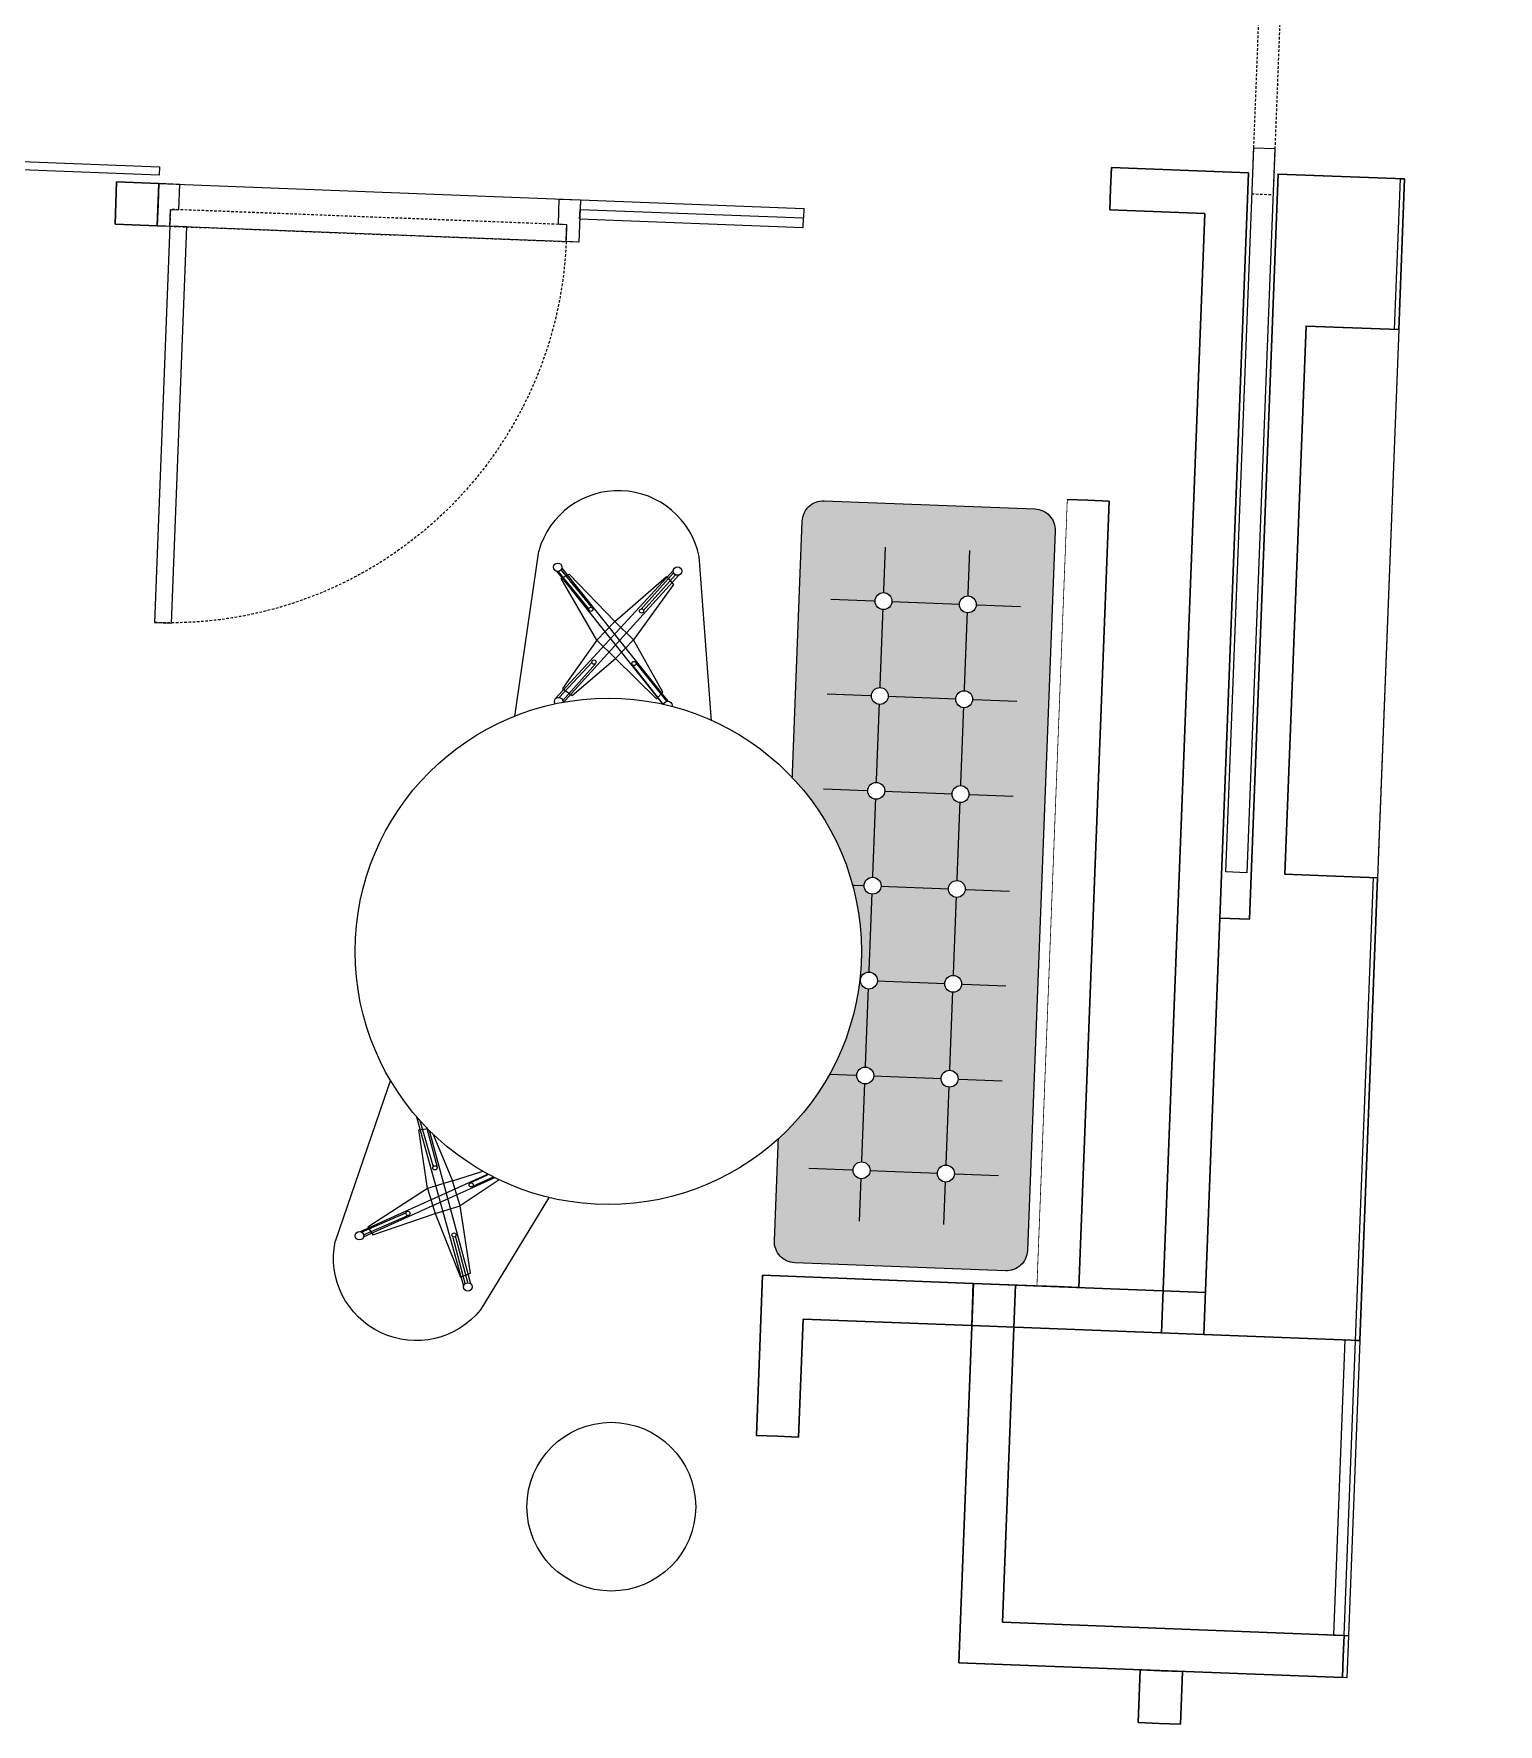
# Model space of a CAD drawing. Header units: millimetres. Extents: x 32078 to 83548, y -4690 to 56252.
# Drawn here: x 72864 to 76335, y -4479 to -473 of the extents above; entities that cross this region are included whole.
import ezdxf

# ---------------------------------------------------------------- set-up
doc = ezdxf.new("R2010")
doc.units = ezdxf.units.MM
doc.header["$MEASUREMENT"] = 0
doc.linetypes.add('DGN Style 2', pattern=[10, 6, -4])
for name, color, linetype, lineweight in [('DOOR', 40, 'Continuous', 0), ('DOOR-FRAM', 40, 'Continuous', 0), ('DOOR-HEAD', 42, 'Continuous', 30), ('DOOR-LEAF', 40, 'Continuous', 0), ('DOOR-OPNG', 40, 'Continuous', 0), ('EQPM-FIXD', 62, 'Continuous', 13), ('FIXT-JNRY-FULL', 6, 'Continuous', 0), ('FIXT-JNRY-PART', 42, 'Continuous', 0), ('FURN-FREE', 1, 'Continuous', 0), ('FURN-PLNT', 211, 'Continuous', 0), ('GLAZ', 4, 'Continuous', 0), ('PRTN-FULL', 6, 'Continuous', 30), ('WALL-LNIG', 1, 'Continuous', 0)]:
    doc.layers.add(name, color=color, linetype=linetype, lineweight=lineweight)

# ---------------------------------------------------------------- blocks, each defined once
blk = doc.blocks.new('DSR')
at = {"color": 0, "linetype": 'ByBlock', "lineweight": -2}
for p, q in [((-232, -217.6), (-187.2, 191.8)), ((238, -217.6), (193.2, 191.8)), ((-142.6, 144.7), (121, -162.8)), ((-140.3, 145.4), (-64.4, 59)), ((133.9, 158.6), (-136.7, -157.1)), ((-133, 148.5), (-58.5, 63.7)), ((-131.9, 128.2), (-113.5, 139.7)), ((-42.5, -14.9), (-131.9, 128.2)), ((-131, 152.9), (131, -152.9)), ((146.5, 146.2), (-120.3, -169.1)), ((-113.5, 139.7), (-1.1, 30.9)), ((-1.1, 30.9), (117.2, 142)), ((134.7, 123.3), (44.7, -10.6)), ((133.8, 150.9), (60, 62.7)), ((138.5, 146.5), (65.2, 58.9)), ((117.2, 142), (134.7, 123.3)), ((-42.5, -14.9), (-119.8, -132.1)), ((118.4, -132.6), (44.7, -10.6)), ((-127.3, -153.5), (-52.1, -66.9)), ((-118.4, -160.3), (-43.6, -70.7)), ((-96.5, -147.4), (3.2, -56.3)), ((3.2, -56.3), (103.4, -148.9)), ((120.9, -161.2), (43.1, -69.2)), ((128.1, -153.6), (51.8, -64.2)), ((-119.8, -132.1), (-96.5, -147.4)), ((103.4, -148.9), (118.4, -132.6)), ((-232, -217.6), (238, -217.6))]:
    blk.add_line(p, q, dxfattribs=at)
at = {"color": 0, "linetype": 'ByBlock', "lineweight": -2, "flags": 128}
blk.add_lwpolyline([(-42.5, -14.9), (-1.1, 30.9), (44.7, -10.6), (3.2, -56.3), (-42.5, -14.9)], close=True, dxfattribs=at)
at = {"color": 0, "linetype": 'ByBlock', "lineweight": -2}
for centre, radius in [((-141, 154.8), 10), ((143.1, 155.6), 10), ((-59.2, 58.1), 5), ((61.1, 58.1), 5), ((-47.3, -66.7), 5), ((47.6, -66.7), 5), ((-128, -163.1), 10), ((131, -163.1), 10)]:
    blk.add_circle(centre, radius, dxfattribs=at)
blk.add_arc((3, 145.6), 195.8, 13.6614, 166.3386, dxfattribs=at)
blk = doc.blocks.new('DSR_1')
at = {"color": 0, "linetype": 'ByBlock', "lineweight": -2}
for p, q in [((-232, -217.6), (-187.2, 191.8)), ((238, -217.6), (193.2, 191.8)), ((-142.6, 144.7), (121, -162.8)), ((-140.3, 145.4), (-64.4, 59)), ((133.9, 158.6), (-136.7, -157.1)), ((-133, 148.5), (-58.5, 63.7)), ((-131.9, 128.2), (-113.5, 139.7)), ((-42.5, -14.9), (-131.9, 128.2)), ((-131, 152.9), (131, -152.9)), ((146.5, 146.2), (-120.3, -169.1)), ((-113.5, 139.7), (-1.1, 30.9)), ((-1.1, 30.9), (117.2, 142)), ((134.7, 123.3), (44.7, -10.6)), ((133.8, 150.9), (60, 62.7)), ((138.5, 146.5), (65.2, 58.9)), ((117.2, 142), (134.7, 123.3)), ((-42.5, -14.9), (-119.8, -132.1)), ((118.4, -132.6), (44.7, -10.6)), ((-127.3, -153.5), (-52.1, -66.9)), ((-118.4, -160.3), (-43.6, -70.7)), ((-96.5, -147.4), (3.2, -56.3)), ((3.2, -56.3), (103.4, -148.9)), ((120.9, -161.2), (43.1, -69.2)), ((128.1, -153.6), (51.8, -64.2)), ((-119.8, -132.1), (-96.5, -147.4)), ((103.4, -148.9), (118.4, -132.6)), ((-232, -217.6), (238, -217.6))]:
    blk.add_line(p, q, dxfattribs=at)
at = {"color": 0, "linetype": 'ByBlock', "lineweight": -2, "extrusion": (0, 0, -1), "flags": 128}
blk.add_lwpolyline([(42.5, -14.9), (1.1, 30.9), (-44.7, -10.6), (-3.2, -56.3), (42.5, -14.9)], close=True, dxfattribs=at)
at = {"color": 0, "linetype": 'ByBlock', "lineweight": -2, "extrusion": (0, 0, -1)}
for centre, radius in [((141, 154.8), 10), ((-143.1, 155.6), 10), ((59.2, 58.1), 5), ((-61.1, 58.1), 5), ((47.3, -66.7), 5), ((-47.6, -66.7), 5), ((128, -163.1), 10), ((-131, -163.1), 10)]:
    blk.add_circle(centre, radius, dxfattribs=at)
at = {"color": 0, "linetype": 'ByBlock', "lineweight": -2}
blk.add_arc((3, 145.6), 195.8, 13.6614, 166.3386, dxfattribs=at)
blk = doc.blocks.new('*U101')
at = {"linetype": 'ByBlock', "lineweight": -2}
blk.add_hatch(color=7, dxfattribs=at).paths.add_polyline_path([(-284.6, -889.7, -0.414214), (-332.6, -837.8), (-266.7, 867.9, -0.414214), (-214.8, 916), (284.8, 896.7, -0.414214), (332.9, 844.8), (267, -861, -0.414214), (215.1, -909)])
at = {"color": 0, "linetype": 'ByBlock', "lineweight": -2}
for p, q in [((-130.7, -791.4), (-68.9, 806.1)), ((69.2, -799.1), (130.9, 798.4)), ((-198.8, 683.2), (250.9, 665.8)), ((-207.5, 458.4), (242.2, 441)), ((-216.2, 233.5), (233.5, 216.1)), ((-224.8, 8.7), (224.8, -8.7)), ((-233.5, -216.1), (216.2, -233.5)), ((-242.2, -441), (207.5, -458.4)), ((-250.9, -665.8), (198.8, -683.2))]:
    blk.add_line(p, q, dxfattribs=at)
at = {"color": 0, "linetype": 'ByBlock', "lineweight": -2, "flags": 128}
blk.add_lwpolyline([(-284.6, -889.7, -0.414214), (-332.6, -837.8), (-266.7, 867.9, -0.414214), (-214.8, 916), (284.8, 896.7, -0.414214), (332.9, 844.8), (267, -861, -0.414214), (215.1, -909), (-284.6, -889.7)], format="xyb", close=True, dxfattribs=at)
at = {"color": 0, "linetype": 'ByBlock', "lineweight": -2}
for points in [[(-73.1, 698.3), (-74.3, 698.4), (-75.6, 698.3), (-76.8, 698.1), (-78.1, 697.9), (-79.3, 697.6), (-80.5, 697.2), (-81.7, 696.8), (-82.8, 696.2), (-83.9, 695.6), (-85, 695), (-86, 694.2), (-87, 693.5), (-87.9, 692.6), (-88.8, 691.7), (-89.6, 690.7), (-90.3, 689.7), (-91, 688.7), (-91.6, 687.6), (-92.2, 686.4), (-92.6, 685.3), (-93, 684.1), (-93.3, 682.9), (-93.6, 681.6), (-93.8, 680.4), (-93.8, 679.1), (-93.9, 677.9), (-93.8, 676.6), (-93.6, 675.4), (-93.4, 674.1), (-93.1, 672.9), (-92.7, 671.7), (-92.3, 670.5), (-91.7, 669.4), (-91.2, 668.3), (-90.5, 667.2), (-89.8, 666.2), (-89, 665.2), (-88.1, 664.3), (-87.2, 663.5), (-86.2, 662.6), (-85.2, 661.9), (-84.2, 661.2), (-83.1, 660.6), (-81.9, 660.1), (-80.8, 659.6), (-79.6, 659.2), (-78.4, 658.9), (-77.1, 658.6), (-75.9, 658.5), (-74.6, 658.4), (-73.4, 658.4), (-72.1, 658.4), (-70.9, 658.6), (-69.6, 658.8), (-68.4, 659.1), (-67.2, 659.5), (-66.1, 659.9), (-64.9, 660.5), (-63.8, 661.1), (-62.7, 661.7), (-61.7, 662.5), (-60.7, 663.3), (-59.8, 664.1), (-59, 665), (-58.1, 666), (-57.4, 667), (-56.7, 668.1), (-56.1, 669.1), (-55.6, 670.3), (-55.1, 671.4), (-54.7, 672.6), (-54.4, 673.9), (-54.1, 675.1), (-54, 676.3), (-53.9, 677.6), (-53.9, 678.8), (-53.9, 680.1), (-54.1, 681.3), (-54.3, 682.6), (-54.6, 683.8), (-55, 685), (-55.5, 686.2), (-56, 687.3), (-56.6, 688.4), (-57.2, 689.5), (-58, 690.5), (-58.8, 691.5), (-59.6, 692.4), (-60.5, 693.3), (-61.5, 694.1), (-62.5, 694.8), (-63.6, 695.5), (-64.7, 696.1), (-65.8, 696.7), (-67, 697.1), (-68.1, 697.5), (-69.4, 697.8), (-70.6, 698.1)], [(126.8, 690.6), (125.5, 690.6), (124.3, 690.6), (123, 690.4), (121.8, 690.2), (120.6, 689.9), (119.4, 689.5), (118.2, 689), (117, 688.5), (115.9, 687.9), (114.9, 687.3), (113.9, 686.5), (112.9, 685.7), (112, 684.9), (111.1, 684), (110.3, 683), (109.5, 682), (108.9, 680.9), (108.2, 679.8), (107.7, 678.7), (107.2, 677.5), (106.8, 676.4), (106.5, 675.1), (106.3, 673.9), (106.1, 672.7), (106, 671.4), (106, 670.1), (106.1, 668.9), (106.2, 667.6), (106.4, 666.4), (106.7, 665.2), (107.1, 664), (107.6, 662.8), (108.1, 661.7), (108.7, 660.6), (109.4, 659.5), (110.1, 658.5), (110.9, 657.5), (111.8, 656.6), (112.7, 655.7), (113.6, 654.9), (114.6, 654.2), (115.7, 653.5), (116.8, 652.9), (117.9, 652.3), (119.1, 651.9), (120.3, 651.5), (121.5, 651.1), (122.7, 650.9), (124, 650.7), (125.2, 650.6), (126.5, 650.6), (127.7, 650.7), (129, 650.9), (130.2, 651.1), (131.4, 651.4), (132.6, 651.8), (133.8, 652.2), (134.9, 652.7), (136.1, 653.3), (137.1, 654), (138.1, 654.7), (139.1, 655.5), (140, 656.4), (140.9, 657.3), (141.7, 658.3), (142.5, 659.3), (143.1, 660.3), (143.7, 661.4), (144.3, 662.6), (144.8, 663.7), (145.2, 664.9), (145.5, 666.1), (145.7, 667.4), (145.9, 668.6), (146, 669.9), (146, 671.1), (145.9, 672.4), (145.8, 673.6), (145.5, 674.9), (145.2, 676.1), (144.9, 677.3), (144.4, 678.4), (143.9, 679.6), (143.3, 680.7), (142.6, 681.8), (141.9, 682.8), (141.1, 683.8), (140.2, 684.7), (139.3, 685.5), (138.4, 686.3), (137.4, 687.1), (136.3, 687.8), (135.2, 688.4), (134.1, 688.9), (132.9, 689.4), (131.7, 689.8), (130.5, 690.1), (129.3, 690.4)], [(-81.8, 473.5), (-83, 473.5), (-84.3, 473.4), (-85.5, 473.3), (-86.8, 473.1), (-88, 472.8), (-89.2, 472.4), (-90.4, 471.9), (-91.5, 471.4), (-92.6, 470.8), (-93.7, 470.1), (-94.7, 469.4), (-95.7, 468.6), (-96.6, 467.8), (-97.5, 466.9), (-98.3, 465.9), (-99, 464.9), (-99.7, 463.8), (-100.3, 462.7), (-100.8, 461.6), (-101.3, 460.4), (-101.7, 459.2), (-102, 458), (-102.3, 456.8), (-102.4, 455.6), (-102.5, 454.3), (-102.5, 453), (-102.5, 451.8), (-102.3, 450.5), (-102.1, 449.3), (-101.8, 448.1), (-101.4, 446.9), (-101, 445.7), (-100.4, 444.6), (-99.8, 443.5), (-99.2, 442.4), (-98.4, 441.4), (-97.6, 440.4), (-96.8, 439.5), (-95.9, 438.6), (-94.9, 437.8), (-93.9, 437.1), (-92.9, 436.4), (-91.8, 435.8), (-90.6, 435.2), (-89.5, 434.8), (-88.3, 434.4), (-87.1, 434), (-85.8, 433.8), (-84.6, 433.6), (-83.3, 433.5), (-82.1, 433.5), (-80.8, 433.6), (-79.6, 433.7), (-78.3, 434), (-77.1, 434.3), (-75.9, 434.7), (-74.7, 435.1), (-73.6, 435.6), (-72.5, 436.2), (-71.4, 436.9), (-70.4, 437.6), (-69.4, 438.4), (-68.5, 439.3), (-67.6, 440.2), (-66.8, 441.2), (-66.1, 442.2), (-65.4, 443.2), (-64.8, 444.3), (-64.3, 445.5), (-63.8, 446.6), (-63.4, 447.8), (-63.1, 449), (-62.8, 450.3), (-62.7, 451.5), (-62.6, 452.8), (-62.6, 454), (-62.6, 455.3), (-62.8, 456.5), (-63, 457.7), (-63.3, 459), (-63.7, 460.2), (-64.1, 461.3), (-64.7, 462.5), (-65.3, 463.6), (-65.9, 464.6), (-66.7, 465.7), (-67.5, 466.6), (-68.3, 467.6), (-69.2, 468.4), (-70.2, 469.2), (-71.2, 470), (-72.2, 470.7), (-73.3, 471.3), (-74.5, 471.8), (-75.6, 472.3), (-76.8, 472.7), (-78, 473), (-79.3, 473.3)], [(118.1, 465.8), (116.8, 465.8), (115.6, 465.7), (114.3, 465.6), (113.1, 465.4), (111.9, 465), (110.7, 464.7), (109.5, 464.2), (108.4, 463.7), (107.2, 463.1), (106.2, 462.4), (105.2, 461.7), (104.2, 460.9), (103.3, 460), (102.4, 459.1), (101.6, 458.2), (100.8, 457.2), (100.2, 456.1), (99.6, 455), (99, 453.9), (98.5, 452.7), (98.1, 451.5), (97.8, 450.3), (97.6, 449.1), (97.4, 447.8), (97.3, 446.6), (97.3, 445.3), (97.4, 444.1), (97.5, 442.8), (97.8, 441.6), (98.1, 440.4), (98.4, 439.2), (98.9, 438), (99.4, 436.9), (100, 435.7), (100.7, 434.7), (101.4, 433.7), (102.2, 432.7), (103.1, 431.8), (104, 430.9), (104.9, 430.1), (105.9, 429.3), (107, 428.7), (108.1, 428), (109.2, 427.5), (110.4, 427), (111.6, 426.6), (112.8, 426.3), (114, 426.1), (115.3, 425.9), (116.5, 425.8), (117.8, 425.8), (119, 425.9), (120.3, 426), (121.5, 426.3), (122.7, 426.6), (123.9, 426.9), (125.1, 427.4), (126.3, 427.9), (127.4, 428.5), (128.4, 429.2), (129.4, 429.9), (130.4, 430.7), (131.3, 431.6), (132.2, 432.5), (133, 433.4), (133.8, 434.4), (134.4, 435.5), (135.1, 436.6), (135.6, 437.7), (136.1, 438.9), (136.5, 440.1), (136.8, 441.3), (137, 442.5), (137.2, 443.8), (137.3, 445), (137.3, 446.3), (137.2, 447.5), (137.1, 448.8), (136.9, 450), (136.6, 451.2), (136.2, 452.4), (135.7, 453.6), (135.2, 454.8), (134.6, 455.9), (133.9, 456.9), (133.2, 457.9), (132.4, 458.9), (131.5, 459.8), (130.6, 460.7), (129.7, 461.5), (128.7, 462.3), (127.6, 462.9), (126.5, 463.6), (125.4, 464.1), (124.2, 464.6), (123, 465), (121.8, 465.3), (120.6, 465.5)], [(-90.5, 248.7), (-91.7, 248.7), (-93, 248.6), (-94.2, 248.5), (-95.5, 248.2), (-96.7, 247.9), (-97.9, 247.6), (-99.1, 247.1), (-100.2, 246.6), (-101.3, 246), (-102.4, 245.3), (-103.4, 244.6), (-104.4, 243.8), (-105.3, 242.9), (-106.1, 242), (-107, 241.1), (-107.7, 240.1), (-108.4, 239), (-109, 237.9), (-109.5, 236.8), (-110, 235.6), (-110.4, 234.4), (-110.7, 233.2), (-111, 232), (-111.1, 230.7), (-111.2, 229.5), (-111.2, 228.2), (-111.2, 227), (-111, 225.7), (-110.8, 224.5), (-110.5, 223.3), (-110.1, 222.1), (-109.7, 220.9), (-109.1, 219.7), (-108.5, 218.6), (-107.9, 217.6), (-107.1, 216.5), (-106.3, 215.6), (-105.5, 214.7), (-104.6, 213.8), (-103.6, 213), (-102.6, 212.2), (-101.5, 211.6), (-100.4, 210.9), (-99.3, 210.4), (-98.2, 209.9), (-97, 209.5), (-95.7, 209.2), (-94.5, 209), (-93.3, 208.8), (-92, 208.7), (-90.8, 208.7), (-89.5, 208.8), (-88.3, 208.9), (-87, 209.1), (-85.8, 209.4), (-84.6, 209.8), (-83.4, 210.3), (-82.3, 210.8), (-81.2, 211.4), (-80.1, 212.1), (-79.1, 212.8), (-78.1, 213.6), (-77.2, 214.4), (-76.3, 215.4), (-75.5, 216.3), (-74.8, 217.3), (-74.1, 218.4), (-73.5, 219.5), (-72.9, 220.6), (-72.5, 221.8), (-72.1, 223), (-71.8, 224.2), (-71.5, 225.4), (-71.3, 226.7), (-71.3, 227.9), (-71.2, 229.2), (-71.3, 230.4), (-71.5, 231.7), (-71.7, 232.9), (-72, 234.1), (-72.4, 235.3), (-72.8, 236.5), (-73.4, 237.6), (-74, 238.7), (-74.6, 239.8), (-75.3, 240.8), (-76.1, 241.8), (-77, 242.7), (-77.9, 243.6), (-78.9, 244.4), (-79.9, 245.2), (-80.9, 245.8), (-82, 246.4), (-83.2, 247), (-84.3, 247.5), (-85.5, 247.9), (-86.7, 248.2), (-88, 248.4)], [(109.4, 241), (108.1, 241), (106.9, 240.9), (105.6, 240.7), (104.4, 240.5), (103.2, 240.2), (102, 239.8), (100.8, 239.4), (99.7, 238.9), (98.6, 238.3), (97.5, 237.6), (96.5, 236.9), (95.5, 236.1), (94.6, 235.2), (93.7, 234.3), (92.9, 233.3), (92.2, 232.3), (91.5, 231.3), (90.9, 230.2), (90.3, 229), (89.8, 227.9), (89.5, 226.7), (89.1, 225.5), (88.9, 224.2), (88.7, 223), (88.6, 221.7), (88.6, 220.5), (88.7, 219.2), (88.8, 218), (89.1, 216.7), (89.4, 215.5), (89.8, 214.3), (90.2, 213.2), (90.7, 212), (91.3, 210.9), (92, 209.8), (92.7, 208.8), (93.5, 207.9), (94.4, 206.9), (95.3, 206.1), (96.2, 205.3), (97.3, 204.5), (98.3, 203.8), (99.4, 203.2), (100.5, 202.7), (101.7, 202.2), (102.9, 201.8), (104.1, 201.5), (105.3, 201.2), (106.6, 201.1), (107.8, 201), (109.1, 201), (110.4, 201), (111.6, 201.2), (112.8, 201.4), (114.1, 201.7), (115.3, 202.1), (116.4, 202.6), (117.6, 203.1), (118.7, 203.7), (119.7, 204.3), (120.8, 205.1), (121.7, 205.9), (122.7, 206.7), (123.5, 207.6), (124.3, 208.6), (125.1, 209.6), (125.8, 210.7), (126.4, 211.8), (126.9, 212.9), (127.4, 214.1), (127.8, 215.3), (128.1, 216.5), (128.3, 217.7), (128.5, 218.9), (128.6, 220.2), (128.6, 221.5), (128.5, 222.7), (128.4, 224), (128.2, 225.2), (127.9, 226.4), (127.5, 227.6), (127, 228.8), (126.5, 229.9), (125.9, 231), (125.2, 232.1), (124.5, 233.1), (123.7, 234.1), (122.9, 235), (122, 235.9), (121, 236.7), (120, 237.4), (118.9, 238.1), (117.8, 238.7), (116.7, 239.3), (115.5, 239.7), (114.3, 240.1), (113.1, 240.5), (111.9, 240.7)], [(-99.2, 23.8), (-100.4, 23.9), (-101.7, 23.8), (-102.9, 23.6), (-104.2, 23.4), (-105.4, 23.1), (-106.6, 22.7), (-107.7, 22.3), (-108.9, 21.7), (-110, 21.1), (-111.1, 20.5), (-112.1, 19.8), (-113, 19), (-114, 18.1), (-114.8, 17.2), (-115.6, 16.2), (-116.4, 15.2), (-117.1, 14.2), (-117.7, 13.1), (-118.2, 11.9), (-118.7, 10.8), (-119.1, 9.6), (-119.4, 8.4), (-119.7, 7.1), (-119.8, 5.9), (-119.9, 4.6), (-119.9, 3.4), (-119.9, 2.1), (-119.7, 0.9), (-119.5, -0.4), (-119.2, -1.6), (-118.8, -2.8), (-118.3, -3.9), (-117.8, -5.1), (-117.2, -6.2), (-116.6, -7.3), (-115.8, -8.3), (-115, -9.3), (-114.2, -10.2), (-113.3, -11), (-112.3, -11.9), (-111.3, -12.6), (-110.2, -13.3), (-109.1, -13.9), (-108, -14.4), (-106.8, -14.9), (-105.6, -15.3), (-104.4, -15.6), (-103.2, -15.9), (-102, -16), (-100.7, -16.1), (-99.4, -16.1), (-98.2, -16.1), (-96.9, -15.9), (-95.7, -15.7), (-94.5, -15.4), (-93.3, -15), (-92.1, -14.6), (-91, -14), (-89.9, -13.4), (-88.8, -12.8), (-87.8, -12), (-86.8, -11.2), (-85.9, -10.4), (-85, -9.5), (-84.2, -8.5), (-83.5, -7.5), (-82.8, -6.4), (-82.2, -5.3), (-81.6, -4.2), (-81.2, -3), (-80.8, -1.9), (-80.4, -0.6), (-80.2, 0.6), (-80, 1.8), (-79.9, 3.1), (-79.9, 4.3), (-80, 5.6), (-80.2, 6.8), (-80.4, 8.1), (-80.7, 9.3), (-81.1, 10.5), (-81.5, 11.7), (-82, 12.8), (-82.6, 13.9), (-83.3, 15), (-84, 16), (-84.8, 17), (-85.7, 17.9), (-86.6, 18.8), (-87.6, 19.6), (-88.6, 20.3), (-89.6, 21), (-90.7, 21.6), (-91.9, 22.2), (-93, 22.6), (-94.2, 23), (-95.4, 23.3), (-96.7, 23.6)], [(100.7, 16.1), (99.4, 16.1), (98.2, 16.1), (96.9, 15.9), (95.7, 15.7), (94.5, 15.4), (93.3, 15), (92.1, 14.5), (91, 14), (89.9, 13.4), (88.8, 12.8), (87.8, 12), (86.8, 11.2), (85.9, 10.4), (85, 9.5), (84.2, 8.5), (83.5, 7.5), (82.8, 6.4), (82.2, 5.3), (81.6, 4.2), (81.2, 3), (80.8, 1.9), (80.4, 0.6), (80.2, -0.6), (80, -1.8), (79.9, -3.1), (79.9, -4.3), (80, -5.6), (80.2, -6.8), (80.4, -8.1), (80.7, -9.3), (81.1, -10.5), (81.5, -11.7), (82, -12.8), (82.6, -13.9), (83.3, -15), (84, -16), (84.8, -17), (85.7, -17.9), (86.6, -18.8), (87.6, -19.6), (88.6, -20.3), (89.6, -21), (90.7, -21.6), (91.9, -22.2), (93, -22.6), (94.2, -23), (95.4, -23.3), (96.7, -23.6), (97.9, -23.8), (99.2, -23.8), (100.4, -23.9), (101.7, -23.8), (102.9, -23.6), (104.2, -23.4), (105.4, -23.1), (106.6, -22.7), (107.7, -22.3), (108.9, -21.7), (110, -21.2), (111.1, -20.5), (112.1, -19.8), (113, -19), (114, -18.1), (114.8, -17.2), (115.6, -16.2), (116.4, -15.2), (117.1, -14.2), (117.7, -13.1), (118.2, -11.9), (118.7, -10.8), (119.1, -9.6), (119.4, -8.4), (119.7, -7.1), (119.8, -5.9), (119.9, -4.6), (119.9, -3.4), (119.9, -2.1), (119.7, -0.9), (119.5, 0.4), (119.2, 1.6), (118.8, 2.8), (118.3, 3.9), (117.8, 5.1), (117.2, 6.2), (116.6, 7.3), (115.8, 8.3), (115, 9.3), (114.2, 10.2), (113.3, 11), (112.3, 11.9), (111.3, 12.6), (110.2, 13.3), (109.1, 13.9), (108, 14.4), (106.8, 14.9), (105.6, 15.3), (104.4, 15.6), (103.2, 15.9)], [(-107.8, -201), (-109.1, -201), (-110.4, -201), (-111.6, -201.2), (-112.8, -201.4), (-114.1, -201.7), (-115.3, -202.1), (-116.4, -202.6), (-117.6, -203.1), (-118.7, -203.7), (-119.7, -204.3), (-120.8, -205.1), (-121.7, -205.9), (-122.7, -206.7), (-123.5, -207.6), (-124.3, -208.6), (-125.1, -209.6), (-125.8, -210.7), (-126.4, -211.8), (-126.9, -212.9), (-127.4, -214.1), (-127.8, -215.3), (-128.1, -216.5), (-128.3, -217.7), (-128.5, -218.9), (-128.6, -220.2), (-128.6, -221.5), (-128.5, -222.7), (-128.4, -224), (-128.2, -225.2), (-127.9, -226.4), (-127.5, -227.6), (-127, -228.8), (-126.5, -229.9), (-125.9, -231), (-125.2, -232.1), (-124.5, -233.1), (-123.7, -234.1), (-122.9, -235), (-122, -235.9), (-121, -236.7), (-120, -237.4), (-118.9, -238.1), (-117.8, -238.7), (-116.7, -239.3), (-115.5, -239.7), (-114.3, -240.1), (-113.1, -240.5), (-111.9, -240.7), (-110.6, -240.9), (-109.4, -241), (-108.1, -241), (-106.9, -240.9), (-105.6, -240.7), (-104.4, -240.5), (-103.2, -240.2), (-102, -239.8), (-100.8, -239.4), (-99.7, -238.9), (-98.6, -238.3), (-97.5, -237.6), (-96.5, -236.9), (-95.5, -236.1), (-94.6, -235.2), (-93.7, -234.3), (-92.9, -233.3), (-92.2, -232.3), (-91.5, -231.3), (-90.9, -230.2), (-90.3, -229), (-89.9, -227.9), (-89.5, -226.7), (-89.1, -225.5), (-88.9, -224.2), (-88.7, -223), (-88.6, -221.7), (-88.6, -220.5), (-88.7, -219.2), (-88.8, -218), (-89.1, -216.7), (-89.4, -215.5), (-89.8, -214.3), (-90.2, -213.2), (-90.7, -212), (-91.3, -210.9), (-92, -209.8), (-92.7, -208.8), (-93.5, -207.9), (-94.4, -206.9), (-95.3, -206.1), (-96.2, -205.3), (-97.3, -204.5), (-98.3, -203.8), (-99.4, -203.2), (-100.5, -202.7), (-101.7, -202.2), (-102.9, -201.8), (-104.1, -201.5), (-105.3, -201.2)], [(92, -208.7), (90.8, -208.7), (89.5, -208.8), (88.3, -208.9), (87, -209.1), (85.8, -209.4), (84.6, -209.8), (83.4, -210.3), (82.3, -210.8), (81.2, -211.4), (80.1, -212.1), (79.1, -212.8), (78.1, -213.6), (77.2, -214.5), (76.3, -215.4), (75.5, -216.3), (74.8, -217.3), (74.1, -218.4), (73.5, -219.5), (72.9, -220.6), (72.5, -221.8), (72.1, -223), (71.8, -224.2), (71.5, -225.4), (71.3, -226.7), (71.3, -227.9), (71.2, -229.2), (71.3, -230.4), (71.5, -231.7), (71.7, -232.9), (72, -234.1), (72.4, -235.3), (72.8, -236.5), (73.4, -237.6), (74, -238.8), (74.6, -239.8), (75.3, -240.8), (76.1, -241.8), (77, -242.7), (77.9, -243.6), (78.9, -244.4), (79.9, -245.2), (80.9, -245.8), (82, -246.4), (83.2, -247), (84.3, -247.5), (85.5, -247.9), (86.7, -248.2), (88, -248.4), (89.2, -248.6), (90.5, -248.7), (91.7, -248.7), (93, -248.6), (94.2, -248.5), (95.5, -248.2), (96.7, -247.9), (97.9, -247.6), (99, -247.1), (100.2, -246.6), (101.3, -246), (102.4, -245.3), (103.4, -244.6), (104.4, -243.8), (105.3, -242.9), (106.1, -242), (107, -241.1), (107.7, -240.1), (108.4, -239), (109, -237.9), (109.5, -236.8), (110, -235.6), (110.4, -234.4), (110.7, -233.2), (111, -232), (111.1, -230.7), (111.2, -229.5), (111.2, -228.2), (111.2, -227), (111, -225.7), (110.8, -224.5), (110.5, -223.3), (110.1, -222.1), (109.7, -220.9), (109.1, -219.7), (108.5, -218.6), (107.9, -217.6), (107.1, -216.6), (106.3, -215.6), (105.5, -214.7), (104.6, -213.8), (103.6, -213), (102.6, -212.2), (101.5, -211.6), (100.4, -210.9), (99.3, -210.4), (98.1, -209.9), (97, -209.5), (95.7, -209.2), (94.5, -209)], [(-116.5, -425.8), (-117.8, -425.8), (-119, -425.9), (-120.3, -426), (-121.5, -426.3), (-122.7, -426.6), (-123.9, -426.9), (-125.1, -427.4), (-126.3, -427.9), (-127.4, -428.5), (-128.4, -429.2), (-129.5, -429.9), (-130.4, -430.7), (-131.3, -431.6), (-132.2, -432.5), (-133, -433.4), (-133.8, -434.4), (-134.4, -435.5), (-135.1, -436.6), (-135.6, -437.7), (-136.1, -438.9), (-136.5, -440.1), (-136.8, -441.3), (-137, -442.5), (-137.2, -443.8), (-137.3, -445), (-137.3, -446.3), (-137.2, -447.5), (-137.1, -448.8), (-136.9, -450), (-136.6, -451.2), (-136.2, -452.4), (-135.7, -453.6), (-135.2, -454.8), (-134.6, -455.9), (-133.9, -456.9), (-133.2, -457.9), (-132.4, -458.9), (-131.6, -459.8), (-130.6, -460.7), (-129.7, -461.5), (-128.7, -462.3), (-127.6, -462.9), (-126.5, -463.6), (-125.4, -464.1), (-124.2, -464.6), (-123, -465), (-121.8, -465.3), (-120.6, -465.5), (-119.3, -465.7), (-118.1, -465.8), (-116.8, -465.8), (-115.6, -465.7), (-114.3, -465.6), (-113.1, -465.4), (-111.9, -465), (-110.7, -464.7), (-109.5, -464.2), (-108.4, -463.7), (-107.3, -463.1), (-106.2, -462.4), (-105.2, -461.7), (-104.2, -460.9), (-103.3, -460), (-102.4, -459.1), (-101.6, -458.2), (-100.8, -457.2), (-100.2, -456.1), (-99.6, -455), (-99, -453.9), (-98.5, -452.7), (-98.1, -451.5), (-97.8, -450.3), (-97.6, -449.1), (-97.4, -447.8), (-97.3, -446.6), (-97.3, -445.3), (-97.4, -444.1), (-97.5, -442.8), (-97.8, -441.6), (-98.1, -440.4), (-98.4, -439.2), (-98.9, -438), (-99.4, -436.9), (-100, -435.7), (-100.7, -434.7), (-101.4, -433.7), (-102.2, -432.7), (-103.1, -431.8), (-104, -430.9), (-104.9, -430.1), (-105.9, -429.3), (-107, -428.7), (-108.1, -428), (-109.2, -427.5), (-110.4, -427), (-111.6, -426.6), (-112.8, -426.3), (-114, -426.1)], [(83.3, -433.5), (82.1, -433.5), (80.8, -433.6), (79.6, -433.8), (78.3, -434), (77.1, -434.3), (75.9, -434.7), (74.7, -435.1), (73.6, -435.6), (72.5, -436.2), (71.4, -436.9), (70.4, -437.6), (69.4, -438.4), (68.5, -439.3), (67.6, -440.2), (66.8, -441.2), (66.1, -442.2), (65.4, -443.2), (64.8, -444.3), (64.3, -445.5), (63.8, -446.6), (63.4, -447.8), (63.1, -449), (62.8, -450.3), (62.7, -451.5), (62.6, -452.8), (62.6, -454), (62.6, -455.3), (62.8, -456.5), (63, -457.7), (63.3, -459), (63.7, -460.2), (64.1, -461.3), (64.7, -462.5), (65.3, -463.6), (65.9, -464.6), (66.7, -465.7), (67.5, -466.6), (68.3, -467.6), (69.2, -468.4), (70.2, -469.2), (71.2, -470), (72.2, -470.7), (73.3, -471.3), (74.5, -471.8), (75.6, -472.3), (76.8, -472.7), (78, -473), (79.3, -473.3), (80.5, -473.4), (81.8, -473.5), (83, -473.5), (84.3, -473.5), (85.5, -473.3), (86.8, -473.1), (88, -472.8), (89.2, -472.4), (90.4, -471.9), (91.5, -471.4), (92.6, -470.8), (93.7, -470.1), (94.7, -469.4), (95.7, -468.6), (96.6, -467.8), (97.5, -466.9), (98.3, -465.9), (99, -464.9), (99.7, -463.8), (100.3, -462.7), (100.8, -461.6), (101.3, -460.4), (101.7, -459.2), (102, -458), (102.3, -456.8), (102.4, -455.6), (102.5, -454.3), (102.5, -453), (102.5, -451.8), (102.3, -450.5), (102.1, -449.3), (101.8, -448.1), (101.4, -446.9), (101, -445.7), (100.4, -444.6), (99.8, -443.5), (99.2, -442.4), (98.4, -441.4), (97.6, -440.4), (96.8, -439.5), (95.9, -438.6), (94.9, -437.8), (93.9, -437.1), (92.9, -436.4), (91.8, -435.8), (90.6, -435.2), (89.5, -434.8), (88.3, -434.4), (87.1, -434), (85.8, -433.8)], [(-125.2, -650.7), (-126.5, -650.6), (-127.7, -650.7), (-129, -650.9), (-130.2, -651.1), (-131.4, -651.4), (-132.6, -651.8), (-133.8, -652.2), (-134.9, -652.8), (-136.1, -653.3), (-137.1, -654), (-138.1, -654.7), (-139.1, -655.5), (-140, -656.4), (-140.9, -657.3), (-141.7, -658.3), (-142.5, -659.3), (-143.1, -660.3), (-143.8, -661.4), (-144.3, -662.6), (-144.8, -663.7), (-145.2, -664.9), (-145.5, -666.1), (-145.7, -667.4), (-145.9, -668.6), (-146, -669.9), (-146, -671.1), (-145.9, -672.4), (-145.8, -673.6), (-145.5, -674.9), (-145.2, -676.1), (-144.9, -677.3), (-144.4, -678.4), (-143.9, -679.6), (-143.3, -680.7), (-142.6, -681.8), (-141.9, -682.8), (-141.1, -683.8), (-140.2, -684.7), (-139.3, -685.5), (-138.4, -686.3), (-137.4, -687.1), (-136.3, -687.8), (-135.2, -688.4), (-134.1, -688.9), (-132.9, -689.4), (-131.7, -689.8), (-130.5, -690.1), (-129.3, -690.4), (-128, -690.5), (-126.8, -690.6), (-125.5, -690.6), (-124.3, -690.6), (-123, -690.4), (-121.8, -690.2), (-120.6, -689.9), (-119.4, -689.5), (-118.2, -689), (-117, -688.5), (-115.9, -687.9), (-114.9, -687.3), (-113.9, -686.5), (-112.9, -685.7), (-112, -684.9), (-111.1, -684), (-110.3, -683), (-109.5, -682), (-108.9, -680.9), (-108.2, -679.8), (-107.7, -678.7), (-107.2, -677.5), (-106.8, -676.4), (-106.5, -675.1), (-106.3, -673.9), (-106.1, -672.7), (-106, -671.4), (-106, -670.2), (-106.1, -668.9), (-106.2, -667.6), (-106.4, -666.4), (-106.8, -665.2), (-107.1, -664), (-107.6, -662.8), (-108.1, -661.7), (-108.7, -660.6), (-109.4, -659.5), (-110.1, -658.5), (-110.9, -657.5), (-111.8, -656.6), (-112.7, -655.7), (-113.6, -654.9), (-114.6, -654.2), (-115.7, -653.5), (-116.8, -652.9), (-117.9, -652.3), (-119.1, -651.9), (-120.3, -651.5), (-121.5, -651.1), (-122.7, -650.9)], [(74.6, -658.4), (73.4, -658.4), (72.1, -658.4), (70.9, -658.6), (69.6, -658.8), (68.4, -659.1), (67.2, -659.5), (66.1, -659.9), (64.9, -660.5), (63.8, -661.1), (62.7, -661.7), (61.7, -662.5), (60.7, -663.3), (59.8, -664.1), (59, -665), (58.1, -666), (57.4, -667), (56.7, -668.1), (56.1, -669.2), (55.6, -670.3), (55.1, -671.4), (54.7, -672.6), (54.4, -673.9), (54.1, -675.1), (54, -676.3), (53.9, -677.6), (53.9, -678.8), (53.9, -680.1), (54.1, -681.3), (54.3, -682.6), (54.6, -683.8), (55, -685), (55.4, -686.2), (56, -687.3), (56.6, -688.4), (57.2, -689.5), (58, -690.5), (58.8, -691.5), (59.6, -692.4), (60.5, -693.3), (61.5, -694.1), (62.5, -694.8), (63.6, -695.5), (64.7, -696.1), (65.8, -696.7), (67, -697.1), (68.1, -697.5), (69.4, -697.8), (70.6, -698.1), (71.8, -698.3), (73.1, -698.3), (74.3, -698.4), (75.6, -698.3), (76.8, -698.1), (78.1, -697.9), (79.3, -697.6), (80.5, -697.2), (81.7, -696.8), (82.8, -696.2), (83.9, -695.6), (85, -695), (86, -694.3), (87, -693.5), (87.9, -692.6), (88.8, -691.7), (89.6, -690.7), (90.3, -689.7), (91, -688.7), (91.6, -687.6), (92.2, -686.4), (92.6, -685.3), (93, -684.1), (93.3, -682.9), (93.6, -681.6), (93.8, -680.4), (93.8, -679.1), (93.9, -677.9), (93.8, -676.6), (93.6, -675.4), (93.4, -674.1), (93.1, -672.9), (92.7, -671.7), (92.3, -670.5), (91.7, -669.4), (91.1, -668.3), (90.5, -667.2), (89.8, -666.2), (89, -665.2), (88.1, -664.3), (87.2, -663.5), (86.2, -662.6), (85.2, -661.9), (84.2, -661.2), (83.1, -660.6), (81.9, -660.1), (80.8, -659.6), (79.6, -659.2), (78.4, -658.9), (77.1, -658.6)]]:
    blk.add_wipeout(points, dxfattribs=at)
for centre in [(-73.9, 678.4), (126, 670.6), (-82.6, 453.5), (117.3, 445.8), (-91.2, 228.7), (108.6, 221), (-99.9, 3.9), (99.9, -3.9), (-108.6, -221), (91.2, -228.7), (-117.3, -445.8), (82.6, -453.5), (-126, -670.6), (73.9, -678.4)]:
    blk.add_circle(centre, 20, dxfattribs=at)
blk = doc.blocks.new('*U193')
at = {"layer": 'DOOR-FRAM', "color": 0, "lineweight": -2, "extrusion": (0, 0, -1), "flags": 128}
for points in [[(499.7, 501.6), (399.8, 497.7), (401, 467.7), (440.9, 469.3), (441.7, 449.3), (501.7, 451.6), (499.7, 501.6)], [(538.3, -497.7), (438.4, -501.6), (437.3, -471.6), (477.2, -470), (476.5, -450.1), (536.4, -447.7), (538.3, -497.7)]]:
    blk.add_lwpolyline(points, close=True, dxfattribs=at)
at = {"layer": 'DOOR-HEAD', "color": 0, "lineweight": -2, "extrusion": (0, 0, -1), "flags": 128}
blk.add_lwpolyline([(399.8, 497.7), (499.7, 501.6), (538.3, -497.7), (438.4, -501.6), (399.8, 497.7)], close=True, dxfattribs=at)
at = {"layer": 'DOOR-LEAF', "color": 0, "lineweight": -2, "extrusion": (0, 0, -1), "flags": 128}
blk.add_lwpolyline([(401, 467.7), (-538.3, 431.4), (-536.8, 391.4), (402.5, 427.7), (401, 467.7)], close=True, dxfattribs=at)
at = {"layer": 'DOOR-OPNG', "color": 0, "linetype": 'DGN Style 2', "lineweight": -2, "extrusion": (0, 0, -1), "flags": 128}
blk.add_lwpolyline([(401, 467.7), (437.3, -471.6), (477.2, -470), (440.9, 469.3), (401, 467.7)], close=True, dxfattribs=at)
at = {"layer": 'DOOR-OPNG', "color": 0, "linetype": 'DGN Style 2', "lineweight": -2}
blk.add_arc((-401, 467.7), 940, 265.348, 357.7869, dxfattribs=at)
blk = doc.blocks.new('*U211')
at = {"color": 0, "linetype": 'ByBlock', "lineweight": -2}
blk.add_wipeout([(4.4, 811.2), (-41.9, -387.9), (56, -391.6), (102.4, 807.5)], dxfattribs=at)
blk.add_wipeout([(-3.3, 611.4), (-34.2, -188), (-84.1, -186.1), (-53.3, 613.3)], dxfattribs=at)

msp = doc.modelspace()

# ---------------------------------------------------------------- linework, layer by layer
at = {"layer": 'DOOR', "color": 251, "linetype": 'DGN Style 2', "flags": 128}
msp.add_lwpolyline([(75751.5, -853.4), (75817.9, 862.9), (75867.8, 861), (75801.5, -855.3), (75751.5, -853.4)], close=True, dxfattribs=at)
at = {"layer": 'DOOR', "flags": 128}
msp.add_lwpolyline([(75689.5, -2459.7), (75755.8, -743.4), (75805.7, -745.4), (75739.4, -2461.7), (75689.5, -2459.7)], close=True, dxfattribs=at)
at = {"layer": 'FIXT-JNRY-FULL', "flags": 128}
msp.add_lwpolyline([(75944.8, -4268.3), (75969.8, -4269.3), (75996.8, -3569.8), (75971.8, -3568.9), (75944.8, -4268.3)], close=True, dxfattribs=at)
at = {"layer": 'FURN-FREE'}
msp.add_circle((74232.8, -3964), 200, dxfattribs=at)
at = {"layer": 'GLAZ'}
for p, q in [((74159.5, -866.9), (74158.6, -889.4)), ((74159.5, -866.9), (74689.1, -887.3)), ((74157.7, -911.8), (74158.6, -889.4)), ((74157.7, -911.8), (74687.3, -932.3)), ((74158.6, -889.4), (74688.2, -909.8)), ((74687.3, -932.3), (74688.2, -909.8)), ((74689.1, -887.3), (74688.2, -909.8))]:
    msp.add_line(p, q, dxfattribs=at)
at = {"layer": 'PRTN-FULL'}
for p, q in [((75418.3, -790.5), (75416.4, -840.4)), ((75418.3, -790.5), (75743.5, -803)), ((73060.3, -824.4), (73058.3, -874.4)), ((73060.3, -824.4), (73160.2, -828.3)), ((73160.2, -828.3), (73158.3, -878.2)), ((75414.5, -890.4), (75416.4, -840.4)), ((75743.5, -803), (75637.1, -3555.9)), ((73056.4, -924.3), (73058.3, -874.4)), ((73156.3, -928.2), (73158.3, -878.2)), ((75414.5, -890.4), (75639.7, -899.1)), ((75639.7, -899.1), (75537.2, -3552.1)), ((73056.4, -924.3), (73156.3, -928.2)), ((75312.8, -1576.9), (75240.8, -3440.6)), ((75312.8, -1576.9), (75362.7, -1578.9)), ((75412.7, -1580.8), (75340.7, -3444.4)), ((75412.7, -1580.8), (75362.7, -1578.9)), ((75240.8, -3440.6), (75290.7, -3442.5)), ((75340.7, -3444.4), (75290.7, -3442.5)), ((75087, -3534.7), (75088.9, -3484.7)), ((74687.3, -3519.2), (74676.5, -3799)), ((75087, -3534.7), (74687.3, -3519.2)), ((75087.1, -3534.7), (75637.1, -3555.9)), ((74576.6, -3795.2), (74626.5, -3797.1)), ((74676.5, -3799), (74626.5, -3797.1)), ((75969.8, -4269.3), (75160, -4238)), ((75969.8, -4269.3), (75967.8, -4319.3)), ((75965.9, -4369.2), (75967.8, -4319.3)), ((75965.9, -4369.2), (75056.2, -4334.1)), ((75481.7, -4475.6), (75486.6, -4350.7)), ((75486.6, -4350.7), (75536.5, -4352.7)), ((75586.5, -4354.6), (75536.5, -4352.7)), ((75581.7, -4479.5), (75586.5, -4354.6)), ((75481.7, -4475.6), (75531.7, -4477.6)), ((75581.7, -4479.5), (75531.7, -4477.6))]:
    msp.add_line(p, q, dxfattribs=at)
at = {"layer": 'WALL-LNIG', "flags": 128}
for points in [[(66901.4, -546.4), (73161.7, -788.3), (73161, -808.3), (66900.6, -566.4), (66901.4, -546.4)], [(76103.2, -816.9), (76113.2, -817.3), (76099.4, -1174.5), (76089.4, -1174.1), (76103.2, -816.9)], [(76039.2, -2473.1), (76049.2, -2473.5), (76006.8, -3570.2), (75996.8, -3569.8), (76039.2, -2473.1)], [(75996.8, -3569.8), (76006.8, -3570.2), (75979.8, -4269.7), (75969.8, -4269.3), (75996.8, -3569.8)], [(75969.8, -4269.3), (75979.8, -4269.7), (75975.9, -4369.6), (75965.9, -4369.2), (75969.8, -4269.3)]]:
    msp.add_lwpolyline(points, close=True, dxfattribs=at)

# ---------------------------------------------------------------- block references
at = {"layer": 'DOOR-FRAM', "extrusion": (0, 0, -1), "rotation": 274.4262783106798}
msp.add_blockref('*U193', (-73621.7, -1365.2), dxfattribs=at)
at = {"layer": 'EQPM-FIXD', "lineweight": 0}
msp.add_blockref('*U211', (75995.1, -2031.9), dxfattribs=at)
at = {"layer": 'FURN-FREE', "rotation": 358.019729328101}
msp.add_blockref('DSR', (74241.4, -1897.3), dxfattribs=at)
at = {"layer": 'FURN-FREE', "extrusion": (0, 0, -1), "rotation": 205.1267528373498}
msp.add_blockref('DSR_1', (-73829.2, -3241.5), dxfattribs=at)

# ---------------------------------------------------------------- next in the draw order: linework, layer by layer
at = {"layer": 'PRTN-FULL', "lineweight": 13}
msp.add_line((76099.4, -1174.5), (76049.2, -2473.5), dxfattribs=at)
at = {"layer": 'PRTN-FULL', "flags": 128}
msp.add_lwpolyline([(76113.2, -817.3), (75813.4, -805.7), (75745.2, -2572), (75675.2, -2569.3), (75637.1, -3555.9), (76006.8, -3570.2), (76049.2, -2473.5), (75829.4, -2465), (75879.6, -1166), (76099.4, -1174.5), (76113.2, -817.3)], close=True, dxfattribs=at)

# ---------------------------------------------------------------- next in the draw order: wipeouts: each hides what was drawn before it
at = {"lineweight": 0}
msp.add_wipeout([(74663.3, -1551.8), (75312.8, -1576.9), (75240.8, -3440.6), (74591.2, -3415.5)], dxfattribs=at).dxf.layer = 'FIXT-JNRY-PART'
msp.add_wipeout([(75593.7, -4383.3), (77020.1, -4438.4), (77020.9, -4418.5), (75594.5, -4363.3)]).dxf.layer = 'WALL-LNIG'

# ---------------------------------------------------------------- next in the draw order: linework, layer by layer
at = {"layer": 'PRTN-FULL'}
for p, q in [((74591.2, -3415.5), (74576.6, -3795.2)), ((75090.9, -3434.8), (74591.2, -3415.5)), ((75056.2, -4334.1), (75091, -3434.8)), ((75090.9, -3434.8), (75088.9, -3484.7)), ((75091, -3434.8), (75640.9, -3456)), ((75160, -4238), (75190.9, -3438.6))]:
    msp.add_line(p, q, dxfattribs=at)

# ---------------------------------------------------------------- next in the draw order: block references
at = {"layer": 'FURN-PLNT'}
msp.add_blockref('*U101', (74952, -2496.2), dxfattribs=at)

# ---------------------------------------------------------------- next in the draw order: wipeouts: each hides what was drawn before it
msp.add_wipeout([(74825.1, -2671.1), (74825.3, -2633.4), (74823.2, -2595.8), (74818.8, -2558.3), (74812, -2521.3), (74802.9, -2484.7), (74791.5, -2448.8), (74777.9, -2413.6), (74762.1, -2379.4), (74744.1, -2346.2), (74724.2, -2314.3), (74702.2, -2283.6), (74678.4, -2254.4), (74652.8, -2226.7), (74625.5, -2200.7), (74596.7, -2176.5), (74566.3, -2154.1), (74534.6, -2133.7), (74501.7, -2115.3), (74467.8, -2099), (74432.8, -2084.9), (74397.1, -2073), (74360.6, -2063.3), (74323.6, -2056), (74286.3, -2051), (74248.7, -2048.4), (74211, -2048.1), (74173.4, -2050.2), (74135.9, -2054.7), (74098.8, -2061.4), (74062.3, -2070.6), (74026.3, -2081.9), (73991.2, -2095.6), (73957, -2111.4), (73923.8, -2129.3), (73891.8, -2149.3), (73861.2, -2171.2), (73832, -2195), (73804.3, -2220.6), (73778.3, -2247.9), (73754.1, -2276.8), (73731.7, -2307.1), (73711.3, -2338.8), (73692.9, -2371.7), (73676.6, -2405.7), (73662.5, -2440.6), (73650.6, -2476.4), (73640.9, -2512.8), (73633.6, -2549.8), (73628.6, -2587.2), (73626, -2624.8), (73625.7, -2662.4), (73627.8, -2700.1), (73632.2, -2737.5), (73639, -2774.6), (73648.1, -2811.2), (73659.5, -2847.1), (73673.2, -2882.2), (73689, -2916.5), (73706.9, -2949.6), (73726.8, -2981.6), (73748.8, -3012.2), (73772.6, -3041.5), (73798.2, -3069.1), (73825.5, -3095.1), (73854.4, -3119.4), (73884.7, -3141.7), (73916.4, -3162.2), (73949.3, -3180.6), (73983.3, -3196.8), (74018.2, -3211), (74054, -3222.9), (74090.4, -3232.5), (74127.4, -3239.8), (74164.7, -3244.8), (74202.3, -3247.5), (74240, -3247.8), (74277.7, -3245.7), (74315.1, -3241.2), (74352.2, -3234.4), (74388.7, -3225.3), (74424.7, -3213.9), (74459.8, -3200.3), (74494, -3184.5), (74527.2, -3166.6), (74559.2, -3146.6), (74589.8, -3124.7), (74619, -3100.8), (74646.7, -3075.2), (74672.7, -3047.9), (74696.9, -3019.1), (74719.3, -2988.7), (74739.7, -2957.1), (74758.1, -2924.2), (74774.4, -2890.2), (74788.6, -2855.2), (74800.5, -2819.5), (74810.1, -2783), (74817.4, -2746.1)]).dxf.layer = 'FURN-FREE'

# ---------------------------------------------------------------- next in the draw order: linework, layer by layer
at = {"layer": 'FURN-FREE'}
msp.add_circle((74225.5, -2647.9), 600, dxfattribs=at)

doc.saveas('drawing.dxf')
